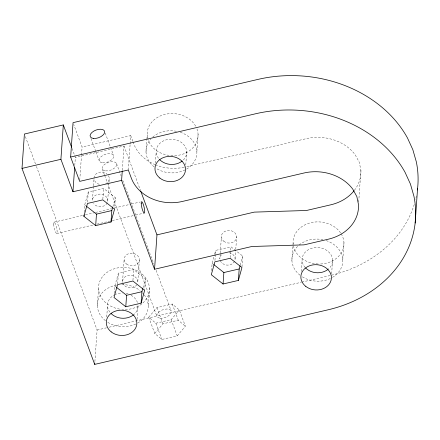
<?xml version="1.0" encoding="UTF-8"?>
<svg xmlns="http://www.w3.org/2000/svg" width="440" height="440" viewBox="0 0 440 440"><rect width="100%" height="100%" fill="white"/><g stroke="black" fill="none" stroke-linecap="round" stroke-linejoin="round"><path stroke-width="0.33" stroke-dasharray="2.2 1.65" d="M74.795 165.479L75.356 157.388L74.651 155.48M79.767 180.021L81.461 155.76M81.51 155.084L82.076 146.999L73.761 124.575M84.194 212.273L84.717 204.859L88.27 192L103.593 188.413L115.357 197.692L114.559 209.154M87.56 202.109L88.27 192M93.445 186.456L92.466 200.492A7.645 6.314 4 0 1 102.432 194.453A7.645 6.314 4 0 1 106.128 204.424A7.645 6.314 4 0 1 93.632 203.643M93.495 185.785L94.006 178.437A7.645 6.314 4 0 1 98.45 172.552A7.645 6.314 4 0 1 106.827 173.839M102.839 199.199L103.593 188.413M97.334 305.882L98.533 288.695M94.886 361.697L97.103 330.017L36.322 166.155M107.729 200.343L108.944 182.969M108.988 182.298L109.269 178.288M106.722 317.026L107.509 305.789M122.304 170.274L123.998 146.009L75.356 157.388M114.301 293.43L114.818 286.017L118.371 273.158L133.694 269.572L145.459 278.85L144.705 289.636M117.618 283.938L118.371 273.158M128.315 169.994L130.103 144.381M130.152 143.71L130.719 135.619L82.076 146.999M122.568 281.644L124.108 259.589M132.941 280.357L133.694 269.572M145.998 152.064L146.828 140.168M146.878 139.508L147.202 134.876M137.83 281.501L139.376 259.446M137.066 319.38L138.034 305.498A15.285 12.628 4 0 1 133.98 314.479M155.386 163.207L156.173 151.965M148.214 305.399L149.413 288.211M185.779 164.896L186.703 151.673M196.878 151.58L198.083 134.393M211.58 270.677L212.102 263.263L214.412 254.903M214.946 260.513L215.369 254.447M215.419 253.77L215.655 250.404L230.978 246.818L235.791 250.613M220.226 253.545L219.852 258.896A7.645 6.314 4 0 1 221.876 254.403M220.27 252.879L221.392 236.836M230.225 257.603L230.692 250.861M230.742 250.19L230.978 246.818M235.114 258.748L235.719 250.058M235.769 249.392L236.654 236.693M241.989 266.882L242.743 256.096L236.324 251.037M291.896 260.376L293.101 243.194M301.284 271.519L302.071 260.282M331.628 273.873L332.602 259.99M342.777 259.892L343.976 242.704M358.699 201.982L360.916 170.302L359.249 162.206L355.124 154.688A42.801 35.36 4 0 0 306.284 138.655L184.679 167.096M112.871 206.696L115.357 197.692M142.972 287.854L145.459 278.85M214.588 254.26L215.655 250.404M240.257 265.1L242.743 256.096M148.737 317.207L156.943 307.604L172.266 304.018L179.377 310.041L185.399 326.271L177.194 335.88L161.871 339.46L154.754 333.438L148.737 317.207L155.848 323.23L161.871 339.46M154.754 333.438L162.965 323.834L178.282 320.249L185.399 326.271M155.848 323.23L171.171 319.649L179.377 310.041M54.027 222.145L82.764 215.424M85.437 214.797L94.798 212.608M95.464 212.454L111.507 208.703M114.846 207.922L130.889 204.171M131.555 204.012L140.245 201.982M56.793 233.525L93.555 224.923M96.894 224.142L111.601 220.704M112.266 220.55L134.992 215.232M135.658 215.078L144.347 213.043M97.103 330.017L106.469 327.827M109.142 327.201L301.142 282.293M301.812 282.139L329.912 275.567M212.102 263.263L213.169 264.105M84.717 204.859L85.784 205.706M114.818 286.017L115.885 286.858M130.719 135.619L132.803 141.24M133.034 141.862L133.727 143.737A40.766 33.677 4 0 0 154.825 164.549M123.998 146.009L140.481 190.443M172.266 304.018L178.282 320.249M105.221 133.029L113.537 155.452M116.545 163.565L121.077 175.786M122.749 180.29L153.764 263.906M156.151 270.341L171.182 310.866M171.171 319.649L177.194 335.88M156.943 307.604L162.965 323.834M90.97 138.545L95.722 151.36M95.959 152.004L99.286 160.974M102.295 169.087L104.445 174.878M104.682 175.522L107.305 182.595M107.547 183.238L156.931 316.382M72.05 148.478L74.415 154.841M25.355 136.598L36.086 165.512M229.174 252.698A7.645 6.314 4 0 1 233.085 263.241A7.645 6.314 4 0 1 220.187 260.53M196.961 128.947A25.476 21.049 4 0 1 174.273 155.689M172.953 155.705A25.476 21.049 4 0 1 147.757 138.54M147.609 137.929A25.476 21.049 4 0 1 165.473 114.263A25.476 21.049 4 0 1 196.213 127.204M109.846 312.087A15.285 12.628 4 0 1 114.081 295.053M114.631 294.767A15.285 12.628 4 0 1 122.188 293.002M126.159 293.392A15.285 12.628 4 0 1 128.073 293.904M131.043 295.202A15.285 12.628 4 0 1 137.891 304.178M184.047 167.239A40.766 33.677 4 0 1 155.43 164.797M341.182 233.816A25.476 21.049 4 0 1 319.512 264.017M318.186 264A25.476 21.049 4 0 1 293.403 245.724A25.476 21.049 4 0 1 310.255 222.849A25.476 21.049 4 0 1 340.83 233.266M108.433 175.621A7.645 6.314 4 0 1 105.71 183.799M99.303 184.327A7.645 6.314 4 0 1 94.061 178.981M119.63 309.111A25.476 21.049 4 0 1 103.862 275.094A25.476 21.049 4 0 1 147.197 280.335A25.476 21.049 4 0 1 122.287 309.436M144.315 294.894A25.476 21.049 4 0 1 137.561 323.114M135.773 324.038A25.476 21.049 4 0 1 107.514 322.168M105.474 320.711A25.476 21.049 4 0 1 98.104 299.893A25.476 21.049 4 0 1 116.523 285.082M121.797 284.57A25.476 21.049 4 0 1 140.069 290.57M142.599 292.864A25.476 21.049 4 0 1 143.913 294.377M305.168 267.504A15.285 12.628 4 0 1 307.411 250.305A15.285 12.628 4 0 1 328.35 251.62A15.285 12.628 4 0 1 328.543 268.972M360.916 170.302A42.801 35.36 4 0 1 354.53 190.157M326.172 240.576A25.476 21.049 4 0 1 342.573 257.906A25.476 21.049 4 0 1 332.123 277.607M330.336 278.531A25.476 21.049 4 0 1 301.032 275.952M300.036 275.204A25.476 21.049 4 0 1 298.661 245.41M299.167 244.981A25.476 21.049 4 0 1 322.982 239.718M180.274 132.264A25.476 21.049 4 0 1 193.639 162.624A25.476 21.049 4 0 1 155.65 167.998M154.138 166.892A25.476 21.049 4 0 1 150.882 138.941M152.763 137.093A25.476 21.049 4 0 1 177.084 131.406M416.411 195.96A124.333 102.713 4 0 1 415.52 199.909M414.238 204.463A124.333 102.713 4 0 1 331.227 275.259M158.51 158.268A15.285 12.628 4 0 1 162.206 141.548A15.285 12.628 4 0 1 182.754 143.583A15.285 12.628 4 0 1 182.644 160.655M136.956 284.669A7.645 6.314 4 0 1 124.113 285.257A7.645 6.314 4 0 1 128.585 275.363A7.645 6.314 4 0 1 137.649 283.14M102.504 162.784A7.645 4.037 -20.4 0 0 113.707 156.503A7.645 4.037 -20.4 0 0 103.021 155.342A7.645 4.037 -20.4 0 0 102.504 162.784M126.55 264.038A7.645 6.314 4 0 0 139.189 261.085A7.645 6.314 4 0 0 129.481 253.429A7.645 6.314 4 0 0 126.55 264.038M105.512 170.902A7.645 4.037 -20.4 0 0 116.716 164.621A7.645 4.037 -20.4 0 0 106.035 163.46A7.645 4.037 -20.4 0 0 105.512 170.902M223.834 241.285A7.645 6.314 4 0 0 236.473 238.332A7.645 6.314 4 0 0 226.765 230.676A7.645 6.314 4 0 0 223.834 241.285M160.149 318.197A7.645 4.037 -20.4 0 0 171.353 311.916A7.645 4.037 -20.4 0 0 160.672 310.756A7.645 4.037 -20.4 0 0 160.149 318.197M53.68 224.18A5.858 1.155 76.8 0 0 56.474 233.464A5.858 1.155 76.8 0 0 56.084 225.858A5.858 1.155 76.8 0 0 53.68 224.18"/><path stroke-width="0.66" d="M122.254 170.951L121.594 180.384L154.555 269.253L251.84 246.499L304.095 244.86L328.416 239.173A42.801 35.36 4 0 0 358.512 204.677L356.846 196.581L352.721 189.063A42.801 35.36 4 0 0 303.881 173.03L182.276 201.471A40.766 33.677 4 0 1 131.324 178.112L128.315 169.994L79.673 181.374L70.642 157.025L255.481 113.795A124.333 102.713 4 0 1 405.081 172.359L410.432 184.047L413.914 196.174A124.333 102.713 4 0 1 328.174 309.782L94.699 364.392L22 168.399L24.404 134.03L63.316 124.927L71.583 147.202M121.594 180.384L72.952 191.763L60.913 159.302L63.316 124.927M70.642 157.025L73.046 122.65L257.884 79.42A124.333 102.713 4 0 1 407.484 137.984L412.836 149.677L416.317 161.805A124.333 102.713 4 0 1 417.401 189.976M72.952 191.763L74.651 167.497M83.913 216.321L87.467 203.456L102.79 199.876L114.559 209.154L111.001 222.013L95.678 225.599L83.913 216.321L84.007 214.973M95.678 225.599L96.481 214.137L86.317 206.124M94.699 364.392L94.793 363.044M111.001 222.013L111.804 210.556L112.689 207.339M125.785 306.752L114.015 297.473L117.568 284.614L132.891 281.028L144.661 290.307L141.103 303.171L125.785 306.752L126.583 295.295L116.424 287.282M141.103 303.171L141.906 291.709L142.797 288.497M154.555 269.253L156.959 234.878L140.718 191.087M223.064 283.998L211.299 274.72L214.852 261.861L230.175 258.274L241.94 267.553L238.387 280.418L223.064 283.998L223.867 272.541L213.703 264.528M238.387 280.418L239.19 268.956L240.075 265.744M415.157 223.02L417.56 188.645M22 168.399L60.913 159.302M96.481 214.137L111.804 210.556M156.959 234.878L254.243 212.124L306.499 210.485L330.82 204.798A42.801 35.36 4 0 0 354.129 190.674M126.583 295.295L141.906 291.709M223.867 272.541L239.19 268.956M182.182 161.04A15.285 12.628 4 0 1 159.687 159.632M328.081 269.357A15.285 12.628 4 0 1 305.586 267.949M133.518 314.859A15.285 12.628 4 0 1 111.018 313.451M159.857 178.052A15.285 12.628 4 0 0 185.13 172.139A15.285 12.628 4 0 0 165.721 156.838A15.285 12.628 4 0 0 159.857 178.052M93.472 138.441A7.645 4.037 -20.4 0 0 104.676 132.16A7.645 4.037 -20.4 0 0 93.99 130.999A7.645 4.037 -20.4 0 0 93.472 138.441M111.188 331.87A15.285 12.628 4 0 0 136.466 325.958A15.285 12.628 4 0 0 117.057 310.657A15.285 12.628 4 0 0 111.188 331.87M141.235 203.704A5.858 1.155 76.8 0 0 144.029 212.988A5.858 1.155 76.8 0 0 143.632 205.381A5.858 1.155 76.8 0 0 141.235 203.704M305.756 286.363A15.285 12.628 4 0 0 331.029 280.451A15.285 12.628 4 0 0 311.619 265.149A15.285 12.628 4 0 0 305.756 286.363"/></g></svg>
